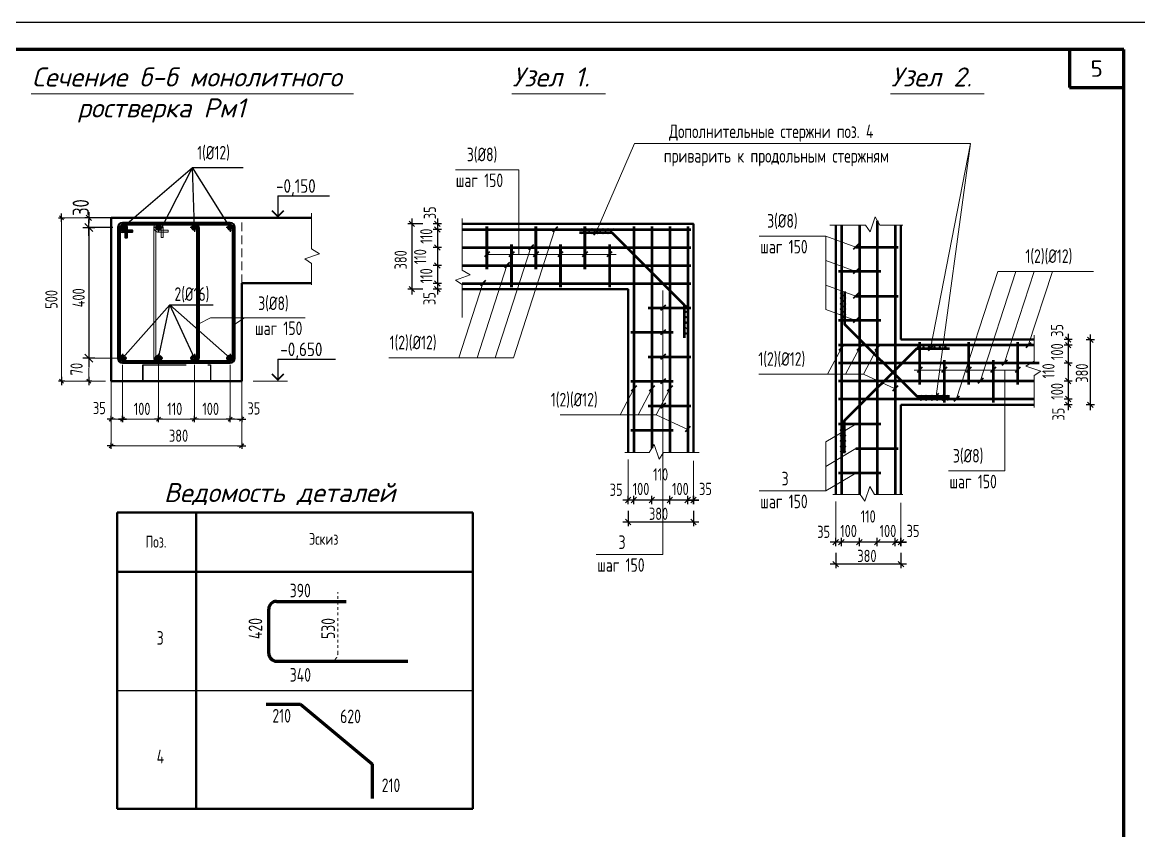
# Model space of a CAD drawing. Extents: x -12289450 to -10763036, y -7834513 to -6150123.
# Drawn here: x -11161788 to -11141270, y -7819659 to -7804813 of the extents above; entities that cross this region are included whole.
import ezdxf
from ezdxf.enums import TextEntityAlignment as Align

# ---------------------------------------------------------------- set-up
doc = ezdxf.new("R2010")
doc.units = 0
doc.header["$LTSCALE"] = 25
doc.header["$PDMODE"] = 35
for name, pattern in [('ACAD_ISO04W100', [30, 24, -3, 0, -3]), ('HIDDEN', [9.525, 6.35, -3.175]), ('HIDDEN2', [4.7625, 3.175, -1.5875]), ('KL', [4, 2, -2])]:
    doc.linetypes.add(name, pattern=pattern)
doc.layers.get('DefPoints').update_dxf_attribs({"color": 10, "lineweight": 30})
for name, color, linetype in [('004-ВСПЛИНИИ', 15, 'Continuous'), ('005-РАЗМЕРЫ', 252, 'Continuous'), ('Annotation - Text', 7, 'Continuous'), ('F-text', 7, 'Continuous'), ('osnovnie', 7, 'Continuous'), ('ОСЬ', 210, 'ACAD_ISO04W100'), ('Размер', 6, 'Continuous')]:
    doc.layers.add(name, color=color, linetype=linetype)
for name, color, linetype, lineweight in [('СТЕНЫ', 5, 'Continuous', 40), ('Текст AMS', 7, 'Continuous', 9), ('ФУНДАМЕНТ', 5, 'Continuous', 30)]:
    doc.layers.add(name, color=color, linetype=linetype, lineweight=lineweight)
doc.styles.add('gismo', font='isocpeui.ttf')
doc.styles.add('GOST 2.304', font='cs_gost2304.shx')
doc.styles.add('RUSS', font='russ', dxfattribs={"width": 0.8})
doc.styles.get("Standard").update_dxf_attribs({"font": 'arial.ttf'})
doc.styles.add('STYLE1', font='simplex.shx', dxfattribs={"width": 0.7, "height": 300})
doc.dimstyles.new('100', dxfattribs={"dimtxt": 250, "dimasz": 80, "dimexe": 0, "dimexo": 0, "dimgap": 30, "dimtad": 1, "dimdec": 0, "dimzin": 9, "dimtxsty": 'Standard', "dimblk": 'ARCHTICK', "dimcen": 80, "dimdle": 50, "dimadec": 0, "dimazin": 0, "dimtfac": 1, "dimtdec": 0, "dimtix": 1, "dimtmove": 0, "dimatfit": 1, "dimldrblk": 'DOTSMALL', "dimfxl": 0, "dimarcsym": 0})
doc.dimstyles.new('Cadet25_100', dxfattribs={"dimscale": 100, "dimtxt": 2.5, "dimasz": 0.05, "dimexe": 0, "dimexo": 0, "dimgap": 1, "dimtad": 1, "dimdec": 0, "dimdsep": 46, "dimtxsty": 'RUSS', "dimblk": 'A8MITTA', "dimcen": 3, "dimaunit": 1, "dimadec": 0, "dimazin": 0, "dimtfac": 1, "dimtdec": 0, "dimtofl": 0, "dimtmove": 2, "dimatfit": 3, "dimldrblk": 'OBLIQUE', "dimfxl": 0, "dimtolj": 1, "dimtzin": 0, "dimarcsym": 0})

# ---------------------------------------------------------------- blocks, each defined once
blk = doc.blocks.new('_ArchTick')
at = {"color": 0, "linetype": 'ByBlock', "const_width": 0.15}
blk.add_lwpolyline([(-0.5, -0.5), (0.5, 0.5)], dxfattribs=at)
blk = doc.blocks.new('_DotSmall')
at = {"color": 0, "linetype": 'ByBlock', "const_width": 0.5}
blk.add_lwpolyline([(-0.0625, 0, 1), (0.0625, 0, 1)], format="xyb", close=True, dxfattribs=at)
blk = doc.blocks.new('A8MITTA', base_point=(3180, 3140))
for p, q in [((3170, 3130), (3190, 3150)), ((3180, 3155), (3180, 3125)), ((3160, 3140), (3200, 3140))]:
    blk.add_line(p, q)
blk = doc.blocks.new('*D1284')
at = {"layer": 'DefPoints', "color": 0, "ltscale": 100, "transparency": 16777216}
for p in [(-11160566, -7808402), (-11160156, -7808402), (-11160126, -7808582)]:
    blk.add_point(p, dxfattribs=at)
at = {"layer": 'Размер', "color": 0, "lineweight": -2, "ltscale": 100, "transparency": 16777216}
for p, q in [((-11160566, -7808397), (-11160566, -7808392)), ((-11160156, -7808402), (-11160566, -7808402)), ((-11160126, -7808582), (-11160566, -7808582)), ((-11160566, -7808587), (-11160566, -7808592))]:
    blk.add_line(p, q, dxfattribs=at)
at = {"layer": 'Размер', "color": 0, "lineweight": -2, "ltscale": 100, "transparency": 16777216, "xscale": 5, "yscale": 5, "zscale": 5}
for p, rotation in [((-11160566, -7808402), 270), ((-11160566, -7808582), 90)]:
    blk.add_blockref('A8MITTA', p, dxfattribs=dict(at, rotation=rotation))
at = {"layer": 'Размер', "color": 0, "lineweight": 15, "ltscale": 100, "transparency": 16777216, "insert": (-11160714, -7808215), "char_height": 300, "attachment_point": 5, "rotation": 90, "style": 'STYLE1'}
blk.add_mtext('\\A1;30', dxfattribs=at)
blk = doc.blocks.new('_OBLIQUE')
at = {"color": 0, "linetype": 'ByBlock'}
blk.add_line((-0.5, -0.5), (0.5, 0.5), dxfattribs=at)

msp = doc.modelspace()

# ---------------------------------------------------------------- linework, layer by layer
at = {"color": 0, "lineweight": 15}
for p, q in [((-11151250.1, -7808679.8), (-11150533.9, -7807039.4)), ((-11150533.9, -7807039.4), (-11144360.6, -7807039.4)), ((-11144360.6, -7807039.4), (-11145094.3, -7810801.7)), ((-11144360.6, -7807039.4), (-11144994.3, -7811681.7)), ((-11152664.7, -7807521), (-11153824.8, -7807521)), ((-11147020.2, -7808739.7), (-11148244.7, -7808739.7)), ((-11147020.2, -7808739.7), (-11147020.2, -7810089.7)), ((-11147020.2, -7808739.7), (-11146469.3, -7808941.7)), ((-11153248.7, -7809078), (-11150875.2, -7809078)), ((-11147020.2, -7809189.7), (-11146469.3, -7809391.7)), ((-11142098.6, -7809387.3), (-11143860.5, -7809387.3)), ((-11150016.9, -7814586.3), (-11150016.9, -7809741.1)), ((-11147020.2, -7809639.7), (-11146469.3, -7809841.7)), ((-11147020.2, -7810089.7), (-11146469.3, -7810291.7)), ((-11158331.2, -7810243.5), (-11158542.3, -7810351.3)), ((-11158331.2, -7810243.5), (-11156591, -7810243.5)), ((-11157706.2, -7810243.5), (-11157882.3, -7810355.5)), ((-11155053.6, -7810973.2), (-11152760.2, -7810973.2)), ((-11145397.5, -7811199.8), (-11143494.3, -7811199.8)), ((-11148249.8, -7811275.9), (-11146326.8, -7811275.9)), ((-11151903, -7812022.5), (-11150141.1, -7812022.5)), ((-11147020.2, -7812519), (-11146469.3, -7812191.7)), ((-11147020.2, -7813419), (-11147020.2, -7812519)), ((-11147020.2, -7812969), (-11146469.3, -7812641.7)), ((-11143730.8, -7813053.7), (-11144767.1, -7813053.7)), ((-11147020.2, -7813419), (-11146469.3, -7813091.7)), ((-11147020.2, -7813419), (-11148244.7, -7813419)), ((-11150016.9, -7814586.3), (-11151241.4, -7814586.3))]:
    msp.add_line(p, q, dxfattribs=at)
at = {"linetype": 'Continuous', "lineweight": 25, "ltscale": 20}
for p, q in [((-11157092.9, -7807998.1), (-11156318.9, -7807998.1)), ((-11157092.9, -7807998.1), (-11156144.7, -7807998.1)), ((-11157092.9, -7807998.1), (-11157092.9, -7808402.1)), ((-11157092.9, -7808132.7), (-11157092.9, -7808402.1)), ((-11157092.9, -7810998.1), (-11156318.9, -7810998.1)), ((-11157092.9, -7810998.1), (-11157092.9, -7811402.1)), ((-11157092.9, -7810998.1), (-11156033.4, -7810998.1)), ((-11157092.9, -7810998.1), (-11157092.9, -7811402.1))]:
    msp.add_line(p, q, dxfattribs=at)
at = {"lineweight": 50, "ltscale": 100}
for p, q in [((-11146734.3, -7808536.7), (-11146734.3, -7813486.7)), ((-11146404.3, -7808536.7), (-11146404.3, -7813486.7)), ((-11146074.3, -7808457.1), (-11146074.3, -7813486.7)), ((-11145744.3, -7808536.7), (-11145744.3, -7813486.7)), ((-11153703.7, -7808619.8), (-11149503.7, -7808619.8)), ((-11150548.7, -7808564.8), (-11150548.7, -7812714.8)), ((-11150218.7, -7808564.8), (-11150218.7, -7812635.2)), ((-11149888.7, -7808564.8), (-11149888.7, -7812714.8)), ((-11149558.7, -7808564.8), (-11149558.7, -7812714.8)), ((-11153703.7, -7808949.8), (-11149503.7, -7808949.8)), ((-11153703.7, -7809279.8), (-11149503.7, -7809279.8)), ((-11153703.7, -7809609.8), (-11149503.7, -7809609.8)), ((-11143192.9, -7810741.7), (-11146789.3, -7810741.7)), ((-11143096.7, -7811071.7), (-11146789.3, -7811071.7)), ((-11143192.9, -7811401.7), (-11146789.3, -7811401.7)), ((-11143192.9, -7811731.7), (-11146789.3, -7811731.7))]:
    msp.add_line(p, q, dxfattribs=at)
at = {"color": 0, "lineweight": 40}
for p, q in [((-11160043.9, -7813816.7), (-11153509.9, -7813816.7)), ((-11160043.9, -7813816.7), (-11160043.9, -7819261.7)), ((-11158591.9, -7813816.7), (-11158591.9, -7819261.7)), ((-11153509.9, -7813816.7), (-11153509.9, -7819261.7)), ((-11160043.9, -7814905.7), (-11153509.9, -7814905.7)), ((-11160043.9, -7819261.7), (-11153509.9, -7819261.7))]:
    msp.add_line(p, q, dxfattribs=at)
at = {"linetype": 'KL', "lineweight": 15}
msp.add_line((-11155990.4, -7816404.1), (-11155990.4, -7815278.4), dxfattribs=at)
at = {"ltscale": 30}
msp.add_line((-11160043.9, -7817083.7), (-11153509.9, -7817083.7), dxfattribs=at)
at = {"linetype": 'Continuous', "lineweight": 25, "ltscale": 75, "extrusion": (0, 1, 0), "elevation": -7804813.4}
msp.add_lwpolyline([(11141034.7, 0), (11183034.5, 0)], dxfattribs=at)
at = {"linetype": 'Continuous', "lineweight": 60, "ltscale": 75, "extrusion": (0, 1, 0), "elevation": -7805313.3}
msp.add_lwpolyline([(11141543.9, 0), (11181032.9, 0)], dxfattribs=at)
at = {"linetype": 'Continuous', "lineweight": 60, "ltscale": 100, "extrusion": (1, 0, 0), "elevation": -11142543.6}
msp.add_lwpolyline([(-7805313.3, 0), (-7806013.1, 0)], dxfattribs=at)
at = {"linetype": 'Continuous', "lineweight": 60, "ltscale": 75, "extrusion": (1, 0, 0), "elevation": -11141543.9}
msp.add_lwpolyline([(-7834005.3, 0), (-7805313.3, 0)], dxfattribs=at)
at = {"linetype": 'Continuous', "lineweight": 60, "ltscale": 100, "extrusion": (0, 1, 0), "elevation": -7806013.1}
msp.add_lwpolyline([(11142543.6, 0), (11141543.9, 0)], dxfattribs=at)
at = {"color": 0, "lineweight": 15}
for points in [[(-11152664.7, -7809078), (-11152664.7, -7807521)], [(-11151998.2, -7808619.8), (-11152760.2, -7810973.2)], [(-11152439.5, -7808949.8), (-11153094.6, -7810973.2)], [(-11152880.8, -7809279.8), (-11153429.1, -7810973.2)], [(-11144622.5, -7811740.8), (-11143860.5, -7809387.3)], [(-11144181.2, -7811410.8), (-11143526, -7809387.3)], [(-11143739.9, -7811080.8), (-11143191.6, -7809387.3)], [(-11143298.6, -7810750.8), (-11142857.1, -7809387.3)], [(-11153322.1, -7809609.8), (-11153763.5, -7810973.2)], [(-11146734.3, -7810795.4), (-11146986.8, -7811275.9)], [(-11146404.3, -7810795.4), (-11146656.8, -7811275.9)], [(-11146074.3, -7810795.4), (-11146326.8, -7811275.9)], [(-11143730.8, -7811199.8), (-11143730.8, -7813053.7)], [(-11145744.3, -7811543.8), (-11146326.8, -7811275.9)], [(-11150548.7, -7811542.1), (-11150801.1, -7812022.5)], [(-11150218.7, -7811542.1), (-11150471.1, -7812022.5)], [(-11149888.7, -7811542.1), (-11150141.1, -7812022.5)], [(-11149558.7, -7812290.4), (-11150141.1, -7812022.5)]]:
    msp.add_lwpolyline(points, dxfattribs=at)
at = {"linetype": 'Continuous', "lineweight": 25, "ltscale": 20, "const_width": 30}
for points in [[(-11157202.3, -7808271.5), (-11157092.9, -7808380.8), (-11156983.5, -7808271.5)], [(-11157202.3, -7808271.5), (-11157092.9, -7808380.8), (-11156983.5, -7808271.5)], [(-11157202.3, -7811271.5), (-11157092.9, -7811380.8), (-11156983.5, -7811271.5)], [(-11157202.3, -7811271.5), (-11157092.9, -7811380.8), (-11156983.5, -7811271.5)]]:
    msp.add_lwpolyline(points, dxfattribs=at)
at = {"lineweight": 50, "ltscale": 100}
for points in [[(-11153248.7, -7808564.8), (-11153248.7, -7809344.8)], [(-11153248.7, -7809344.8), (-11153248.7, -7808564.8)], [(-11152348.7, -7808564.8), (-11152348.7, -7809344.8)], [(-11152348.7, -7809344.8), (-11152348.7, -7808564.8)], [(-11149618.7, -7810606.5), (-11149618.7, -7810006.5), (-11150945.3, -7808679.8), (-11151545.3, -7808679.8)], [(-11151448.7, -7808564.8), (-11151448.7, -7809344.8)], [(-11151448.7, -7809344.8), (-11151448.7, -7808564.8)], [(-11152798.7, -7809674.8), (-11152798.7, -7808894.8)], [(-11152798.7, -7808894.8), (-11152798.7, -7809674.8)], [(-11151898.7, -7809674.8), (-11151898.7, -7808894.8)], [(-11151898.7, -7808894.8), (-11151898.7, -7809674.8)], [(-11150998.7, -7808894.8), (-11150998.7, -7809674.8)], [(-11146469.3, -7808941.7), (-11145689.3, -7808941.7)], [(-11146009.3, -7809391.7), (-11146789.3, -7809391.7)], [(-11146674.3, -7809755), (-11146674.3, -7810355), (-11145347.6, -7811681.7), (-11144747.6, -7811681.7)], [(-11146469.3, -7809841.7), (-11145689.3, -7809841.7)], [(-11150283.7, -7810059.8), (-11149503.7, -7810059.8)], [(-11146009.3, -7810291.7), (-11146789.3, -7810291.7)], [(-11149823.7, -7810509.8), (-11150603.7, -7810509.8)], [(-11146674.3, -7812728.3), (-11146674.3, -7812128.3), (-11145347.6, -7810801.7), (-11144747.6, -7810801.7)], [(-11145294.3, -7811466.7), (-11145294.3, -7810686.7)], [(-11144394.3, -7811466.7), (-11144394.3, -7810686.7)], [(-11143494.3, -7811466.7), (-11143494.3, -7810686.7)], [(-11150283.7, -7810959.8), (-11149503.7, -7810959.8)], [(-11144844.3, -7811016.7), (-11144844.3, -7811796.7)], [(-11143944.3, -7811016.7), (-11143944.3, -7811796.7)], [(-11149823.7, -7811409.8), (-11150603.7, -7811409.8)], [(-11150283.7, -7811859.8), (-11149503.7, -7811859.8)], [(-11146009.3, -7812191.7), (-11146789.3, -7812191.7)], [(-11149823.7, -7812309.8), (-11150603.7, -7812309.8)], [(-11146469.3, -7812641.7), (-11145689.3, -7812641.7)], [(-11146009.3, -7813091.7), (-11146789.3, -7813091.7)]]:
    msp.add_lwpolyline(points, dxfattribs=at)
at = {"lineweight": 35, "ltscale": 10}
for points in [[(-11151950.5, -7808567.3), (-11152045.9, -7808662.7)], [(-11151197.6, -7808627.3), (-11151293, -7808722.7)], [(-11152391.8, -7808897.3), (-11152487.2, -7808992.7)], [(-11146421.6, -7808889.2), (-11146517, -7808984.6)], [(-11153201, -7809025.6), (-11153296.4, -7809121)], [(-11152751, -7809025.6), (-11152846.4, -7809121)], [(-11152301, -7809025.6), (-11152396.4, -7809121)], [(-11151851, -7809025.6), (-11151946.4, -7809121)], [(-11151401, -7809025.6), (-11151496.4, -7809121)], [(-11150951, -7809025.6), (-11151046.4, -7809121)], [(-11152833.1, -7809227.3), (-11152928.5, -7809322.7)], [(-11146421.6, -7809339.2), (-11146517, -7809434.6)], [(-11153274.4, -7809557.3), (-11153369.8, -7809652.7)], [(-11146421.6, -7809789.2), (-11146517, -7809884.6)], [(-11149964.4, -7810009.4), (-11150059.8, -7810104.8)], [(-11146421.6, -7810239.2), (-11146517, -7810334.6)], [(-11149964.4, -7810459.4), (-11150059.8, -7810554.8)], [(-11146686.6, -7810743), (-11146782, -7810838.4)], [(-11146356.6, -7810743), (-11146452, -7810838.4)], [(-11146026.6, -7810743), (-11146122, -7810838.4)], [(-11145046.6, -7810749.2), (-11145142, -7810844.6)], [(-11143250.9, -7810698.3), (-11143346.3, -7810793.7)], [(-11149964.4, -7810909.4), (-11150059.8, -7811004.8)], [(-11143689.2, -7811019.2), (-11143784.6, -7811114.6)], [(-11145246.6, -7811147.3), (-11145342, -7811242.7)], [(-11144796.6, -7811147.3), (-11144892, -7811242.7)], [(-11144346.6, -7811147.3), (-11144442, -7811242.7)], [(-11143896.6, -7811147.3), (-11143992, -7811242.7)], [(-11143446.6, -7811147.3), (-11143542, -7811242.7)], [(-11149964.4, -7811359.4), (-11150059.8, -7811454.8)], [(-11144130.5, -7811349.2), (-11144225.9, -7811444.6)], [(-11150501, -7811489.6), (-11150596.4, -7811585)], [(-11150171, -7811489.6), (-11150266.4, -7811585)], [(-11149841, -7811489.6), (-11149936.4, -7811585)], [(-11145696.6, -7811491.3), (-11145792, -7811586.7)], [(-11144946.6, -7811629.2), (-11145042, -7811724.6)], [(-11149964.4, -7811809.4), (-11150059.8, -7811904.8)], [(-11144571.8, -7811679.2), (-11144667.2, -7811774.6)], [(-11149511, -7812238), (-11149606.4, -7812333.3)]]:
    msp.add_lwpolyline(points, dxfattribs=at)
at = {"linetype": 'KL', "lineweight": 15}
msp.add_arc((-11156133.5, -7816404.1), 143.1, 270, 0, dxfattribs=at)
at = {"layer": '004-ВСПЛИНИИ', "color": 0, "lineweight": 0}
for points in [[(-11156471.7, -7809634.9), (-11156471.7, -7809240.7), (-11156593.8, -7809156.4), (-11156323.3, -7809064.1), (-11156471.7, -7808976.1), (-11156471.7, -7808319.2)], [(-11153703.7, -7810235.7), (-11153703.7, -7809630.3), (-11153825.8, -7809546), (-11153555.2, -7809453.7), (-11153703.7, -7809365.7), (-11153703.7, -7808413.3)], [(-11146944, -7808536.7), (-11146291.7, -7808536.7), (-11146207.4, -7808658.8), (-11146115.1, -7808388.2), (-11146027.1, -7808536.7), (-11145605.2, -7808536.7)], [(-11143192.9, -7811888.3), (-11143192.9, -7811302.2), (-11143070.7, -7811217.9), (-11143341.3, -7811125.6), (-11143192.9, -7811037.6), (-11143192.9, -7810561.4)], [(-11149348.9, -7812714.8), (-11150001.3, -7812714.8), (-11150085.5, -7812836.9), (-11150177.8, -7812566.3), (-11150265.8, -7812714.8), (-11150715.5, -7812714.8)], [(-11146889.9, -7813486.7), (-11146389.3, -7813486.7), (-11146305, -7813608.8), (-11146212.7, -7813338.2), (-11146124.7, -7813486.7), (-11145602.8, -7813486.7)]]:
    msp.add_lwpolyline(points, dxfattribs=at)
at = {"layer": '005-РАЗМЕРЫ', "color": 4, "ltscale": 5}
for points in [[(-11151418.7, -7808599.8), (-11151518.7, -7808699.8)], [(-11151418.7, -7808699.8), (-11151518.7, -7808599.8)], [(-11151318.7, -7808599.8), (-11151418.7, -7808699.8)], [(-11151318.7, -7808699.8), (-11151418.7, -7808599.8)], [(-11151218.7, -7808599.8), (-11151318.7, -7808699.8)], [(-11151218.7, -7808699.8), (-11151318.7, -7808599.8)], [(-11151118.7, -7808599.8), (-11151218.7, -7808699.8)], [(-11151118.7, -7808699.8), (-11151218.7, -7808599.8)], [(-11151018.7, -7808599.8), (-11151118.7, -7808699.8)], [(-11151018.7, -7808699.8), (-11151118.7, -7808599.8)], [(-11150918.7, -7808599.8), (-11151018.7, -7808699.8)], [(-11150918.7, -7808699.8), (-11151018.7, -7808599.8)], [(-11146754.3, -7809881.7), (-11146654.3, -7809781.7)], [(-11146654.3, -7809881.7), (-11146754.3, -7809781.7)], [(-11149538.7, -7809979.8), (-11149638.7, -7810079.8)], [(-11149638.7, -7809979.8), (-11149538.7, -7810079.8)], [(-11146654.3, -7809981.7), (-11146754.3, -7809881.7)], [(-11146754.3, -7809981.7), (-11146654.3, -7809881.7)], [(-11146754.3, -7810081.7), (-11146654.3, -7809981.7)], [(-11146654.3, -7810081.7), (-11146754.3, -7809981.7)], [(-11149538.7, -7810079.8), (-11149638.7, -7810179.8)], [(-11149638.7, -7810079.8), (-11149538.7, -7810179.8)], [(-11149538.7, -7810179.8), (-11149638.7, -7810279.8)], [(-11149638.7, -7810179.8), (-11149538.7, -7810279.8)], [(-11146754.3, -7810181.7), (-11146654.3, -7810081.7)], [(-11146654.3, -7810181.7), (-11146754.3, -7810081.7)], [(-11146754.3, -7810281.7), (-11146654.3, -7810181.7)], [(-11146654.3, -7810281.7), (-11146754.3, -7810181.7)], [(-11149538.7, -7810279.8), (-11149638.7, -7810379.8)], [(-11149638.7, -7810279.8), (-11149538.7, -7810379.8)], [(-11149638.7, -7810379.8), (-11149538.7, -7810479.8)], [(-11149538.7, -7810479.8), (-11149638.7, -7810579.8)], [(-11149638.7, -7810479.8), (-11149538.7, -7810579.8)], [(-11145374.3, -7810721.7), (-11145274.3, -7810821.7)], [(-11145374.3, -7810821.7), (-11145274.3, -7810721.7)], [(-11145274.3, -7810721.7), (-11145174.3, -7810821.7)], [(-11145274.3, -7810821.7), (-11145174.3, -7810721.7)], [(-11145174.3, -7810721.7), (-11145074.3, -7810821.7)], [(-11145174.3, -7810821.7), (-11145074.3, -7810721.7)], [(-11145074.3, -7810721.7), (-11144974.3, -7810821.7)], [(-11145074.3, -7810821.7), (-11144974.3, -7810721.7)], [(-11144974.3, -7810721.7), (-11144874.3, -7810821.7)], [(-11144974.3, -7810821.7), (-11144874.3, -7810721.7)], [(-11144874.3, -7810721.7), (-11144774.3, -7810821.7)], [(-11144874.3, -7810821.7), (-11144774.3, -7810721.7)], [(-11145374.3, -7811661.7), (-11145274.3, -7811761.7)], [(-11145274.3, -7811761.7), (-11145174.3, -7811661.7)], [(-11145274.3, -7811661.7), (-11145174.3, -7811761.7)], [(-11145174.3, -7811761.7), (-11145074.3, -7811661.7)], [(-11145174.3, -7811661.7), (-11145074.3, -7811761.7)], [(-11145074.3, -7811761.7), (-11144974.3, -7811661.7)], [(-11145074.3, -7811661.7), (-11144974.3, -7811761.7)], [(-11144974.3, -7811761.7), (-11144874.3, -7811661.7)], [(-11144974.3, -7811661.7), (-11144874.3, -7811761.7)], [(-11144874.3, -7811761.7), (-11144774.3, -7811661.7)], [(-11144874.3, -7811661.7), (-11144774.3, -7811761.7)], [(-11146754.3, -7812201.7), (-11146654.3, -7812301.7)], [(-11146654.3, -7812201.7), (-11146754.3, -7812301.7)], [(-11146754.3, -7812301.7), (-11146654.3, -7812401.7)], [(-11146654.3, -7812301.7), (-11146754.3, -7812401.7)], [(-11146754.3, -7812401.7), (-11146654.3, -7812501.7)], [(-11146654.3, -7812401.7), (-11146754.3, -7812501.7)], [(-11146654.3, -7812501.7), (-11146754.3, -7812601.7)], [(-11146754.3, -7812501.7), (-11146654.3, -7812601.7)], [(-11146754.3, -7812601.7), (-11146654.3, -7812701.7)], [(-11146654.3, -7812601.7), (-11146754.3, -7812701.7)]]:
    msp.add_lwpolyline(points, dxfattribs=at)
at = {"layer": '005-РАЗМЕРЫ', "color": 251, "ltscale": 10}
for points in [[(-11146674.3, -7810355), (-11146674.3, -7809755)], [(-11149618.7, -7810006.5), (-11149618.7, -7810606.5)], [(-11146674.3, -7812128.3), (-11146674.3, -7812728.3)]]:
    msp.add_lwpolyline(points, dxfattribs=at)
at = {"layer": '005-РАЗМЕРЫ', "color": 2, "linetype": 'HIDDEN', "ltscale": 5}
msp.add_lwpolyline([(-11159571.7, -7811402.1), (-11159571.7, -7811402.1), (-11159571.7, -7811102.1), (-11159571.7, -7811102.1)], close=True, dxfattribs=at)
msp.add_lwpolyline([(-11159571.7, -7811102.1), (-11158329.3, -7811102.1), (-11158329.3, -7811402.1)], dxfattribs=at)
at = {"layer": 'osnovnie', "color": 0, "lineweight": 35, "ltscale": 100}
for p, q in [((-11157966.3, -7808498.1), (-11159946.3, -7808498.1)), ((-11157966.3, -7808534.1), (-11159946.3, -7808534.1)), ((-11160030.3, -7808582.1), (-11160030.3, -7810982.1)), ((-11159994.3, -7808582.1), (-11159994.3, -7810982.1)), ((-11158578.3, -7808582.1), (-11158578.3, -7810982.1)), ((-11158542.3, -7808582.1), (-11158542.3, -7810982.1)), ((-11157918.3, -7810982.1), (-11157918.3, -7808582.1)), ((-11157882.3, -7810982.1), (-11157882.3, -7808582.1)), ((-11159946.3, -7811030.1), (-11157966.3, -7811030.1)), ((-11159946.3, -7811066.1), (-11157966.3, -7811066.1))]:
    msp.add_line(p, q, dxfattribs=at)
at = {"layer": 'osnovnie', "color": 0, "linetype": 'HIDDEN2', "lineweight": 20, "ltscale": 100}
for p, q in [((-11159370.3, -7808582.1), (-11159370.3, -7810982.1)), ((-11159334.3, -7808582.1), (-11159334.3, -7810982.1))]:
    msp.add_line(p, q, dxfattribs=at)
at = {"layer": 'osnovnie', "lineweight": 60, "ltscale": 30}
for p, q in [((-11157115.3, -7815448.2), (-11155835.1, -7815448.2)), ((-11157258.4, -7816404.1), (-11157258.4, -7815591.4)), ((-11157115.3, -7816547.3), (-11154702.3, -7816547.3)), ((-11157308.7, -7817336.6), (-11156672.8, -7817336.6)), ((-11156672.8, -7817336.6), (-11155349.4, -7818435.6)), ((-11155349.4, -7819071.5), (-11155349.4, -7818435.6))]:
    msp.add_line(p, q, dxfattribs=at)
at = {"layer": 'osnovnie', "color": 0, "lineweight": 35, "ltscale": 100}
for points in [[(-11159946.3, -7808630.1), (-11159766.3, -7808630.1), (-11159766.3, -7808666.1), (-11159946.3, -7808666.1)], [(-11159898.3, -7808582.1), (-11159898.3, -7808762.1), (-11159862.3, -7808762.1), (-11159862.3, -7808582.1)]]:
    msp.add_lwpolyline(points, dxfattribs=at)
at = {"layer": 'osnovnie', "color": 0, "linetype": 'HIDDEN2', "lineweight": 20, "ltscale": 100}
for points in [[(-11159286.3, -7808630.1), (-11159106.3, -7808630.1), (-11159106.3, -7808666.1), (-11159286.3, -7808666.1)], [(-11159238.3, -7808582.1), (-11159238.3, -7808762.1), (-11159202.3, -7808762.1), (-11159202.3, -7808582.1)]]:
    msp.add_lwpolyline(points, dxfattribs=at)
at = {"layer": 'osnovnie', "color": 0, "lineweight": 50, "ltscale": 100}
for centre, radius in [((-11159946.3, -7808582.1), 36), ((-11159946.3, -7808582.1), 36), ((-11159286.3, -7808582.1), 36), ((-11158626.3, -7808582.1), 36), ((-11157966.3, -7808582.1), 36), ((-11159946.3, -7810982.1), 48), ((-11159286.3, -7810982.1), 48), ((-11158626.3, -7810982.1), 48), ((-11157966.3, -7810982.1), 48)]:
    msp.add_circle(centre, radius, dxfattribs=at)
at = {"layer": 'osnovnie', "color": 0, "lineweight": 35, "ltscale": 100}
for centre, radius, start, end in [((-11159946.3, -7808582.1), 84, 90, 180), ((-11159946.3, -7808582.1), 48, 90, 180), ((-11159946.3, -7808582.1), 84, 0, 90), ((-11159946.3, -7808582.1), 48, 0, 90), ((-11158626.3, -7808582.1), 84, 0, 90), ((-11158626.3, -7808582.1), 84, 0, 90), ((-11158626.3, -7808582.1), 48, 0, 90), ((-11157966.3, -7808582.1), 84, 0, 90), ((-11157966.3, -7808582.1), 48, 0, 90), ((-11159946.3, -7808582.1), 84, 180, 270), ((-11159946.3, -7808582.1), 48, 180, 270), ((-11159946.3, -7810982.1), 84, 180, 270), ((-11159946.3, -7810982.1), 48, 180, 270), ((-11158626.3, -7810982.1), 48, 270, 0), ((-11158626.3, -7810982.1), 84, 270, 0), ((-11157966.3, -7810982.1), 48, 270, 0), ((-11157966.3, -7810982.1), 84, 270, 0)]:
    msp.add_arc(centre, radius, start, end, dxfattribs=at)
at = {"layer": 'osnovnie', "color": 0, "linetype": 'HIDDEN2', "lineweight": 20, "ltscale": 100}
for centre, radius, start, end in [((-11159286.3, -7808582.1), 84, 90, 180), ((-11159286.3, -7808582.1), 84, 90, 180), ((-11159286.3, -7808582.1), 48, 90, 180), ((-11159286.3, -7808582.1), 48, 90, 180), ((-11159286.3, -7808582.1), 84, 0, 90), ((-11159286.3, -7808582.1), 48, 0, 90), ((-11159286.3, -7808582.1), 84, 180, 270), ((-11159286.3, -7808582.1), 48, 180, 270), ((-11159286.3, -7810982.1), 84, 180, 270), ((-11159286.3, -7810982.1), 48, 180, 270)]:
    msp.add_arc(centre, radius, start, end, dxfattribs=at)
at = {"layer": 'osnovnie', "lineweight": 60, "ltscale": 30}
for centre, start, end in [((-11157115.3, -7815591.4), 90, 180), ((-11157115.3, -7816404.1), 180, 270)]:
    msp.add_arc(centre, 143.1, start, end, dxfattribs=at)
at = {"layer": 'ОСЬ', "ltscale": 100}
for p, q in [((-11159946.3, -7808504.1), (-11159946.3, -7808660.1)), ((-11159286.3, -7808504.1), (-11159286.3, -7808660.1)), ((-11158626.3, -7808504.1), (-11158626.3, -7808660.1)), ((-11157966.3, -7808504.1), (-11157966.3, -7808660.1)), ((-11159868.3, -7808582.1), (-11160024.3, -7808582.1)), ((-11159208.3, -7808582.1), (-11159364.3, -7808582.1)), ((-11158548.3, -7808582.1), (-11158704.3, -7808582.1)), ((-11157888.3, -7808582.1), (-11158044.3, -7808582.1)), ((-11159868.3, -7810982.1), (-11160024.3, -7810982.1)), ((-11159946.3, -7810904.1), (-11159946.3, -7811060.1)), ((-11159208.3, -7810982.1), (-11159364.3, -7810982.1)), ((-11159286.3, -7810904.1), (-11159286.3, -7811060.1)), ((-11158548.3, -7810982.1), (-11158704.3, -7810982.1)), ((-11158626.3, -7810904.1), (-11158626.3, -7811060.1)), ((-11157888.3, -7810982.1), (-11158044.3, -7810982.1)), ((-11157966.3, -7810904.1), (-11157966.3, -7811060.1))]:
    msp.add_line(p, q, dxfattribs=at)
at = {"layer": 'Размер', "lineweight": 15, "ltscale": 100}
for p, q in [((-11160244.6, -7808402.1), (-11161066, -7808402.1)), ((-11161066, -7811398.3), (-11161066, -7808405.8)), ((-11159976.3, -7810982.1), (-11160565.9, -7810982.1)), ((-11159286.3, -7810982.1), (-11159286.3, -7811979.8)), ((-11160565.9, -7811398.3), (-11160565.9, -7811165.8)), ((-11159946.3, -7811102.1), (-11159946.3, -7812099.8)), ((-11159946.3, -7811180.1), (-11159946.3, -7812099.8)), ((-11159286.3, -7811102.1), (-11159286.3, -7812099.8)), ((-11159286.3, -7811102.1), (-11159286.3, -7812099.8)), ((-11158626.3, -7811102.1), (-11158626.3, -7812099.8)), ((-11158626.3, -7811102.1), (-11158626.3, -7812099.8)), ((-11158626.3, -7811102.1), (-11158626.3, -7812099.8)), ((-11157966.3, -7811102.1), (-11157966.3, -7812099.8)), ((-11157966.3, -7811102.1), (-11157966.3, -7812099.8)), ((-11157966.3, -7811102.1), (-11157966.3, -7812099.8)), ((-11157966.3, -7811102.1), (-11157966.3, -7812099.8)), ((-11157966.3, -7811102.1), (-11157966.3, -7812099.8)), ((-11160260.2, -7811402.1), (-11161066, -7811402.1)), ((-11160260.2, -7811402.1), (-11160565.9, -7811402.1)), ((-11160156.3, -7811402.1), (-11160156.3, -7812099.8)), ((-11160156.3, -7811402.1), (-11160156.3, -7812593.2)), ((-11157756.3, -7811402.1), (-11157756.3, -7812593.2)), ((-11160152.5, -7812099.8), (-11159950, -7812099.8)), ((-11160021.3, -7812099.8), (-11157718.6, -7812099.8)), ((-11160152.5, -7812593.2), (-11157724.7, -7812593.2)), ((-11150653.7, -7812841.8), (-11150653.7, -7813587.4)), ((-11149453.7, -7812864.8), (-11149453.7, -7813587.4)), ((-11150653.7, -7813587.4), (-11149453.7, -7813587.4)), ((-11146839.3, -7813613.7), (-11146839.3, -7814359.3)), ((-11145639.3, -7813636.7), (-11145639.3, -7814359.3)), ((-11146839.3, -7814359.3), (-11145639.3, -7814359.3))]:
    msp.add_line(p, q, dxfattribs=at)
at = {"layer": 'Размер'}
for p, q in [((-11154424.7, -7808514.8), (-11154630.7, -7808514.8)), ((-11154630.7, -7808524.8), (-11154630.7, -7809714.8)), ((-11154159.8, -7808524.8), (-11154159.8, -7809714.8)), ((-11160126.3, -7808582.1), (-11160565.9, -7808582.1)), ((-11160565.9, -7808589.6), (-11160565.9, -7811154.6)), ((-11154424.7, -7809714.8), (-11154630.7, -7809714.8)), ((-11142565.7, -7810646.7), (-11142565.7, -7811836.7)), ((-11142159.5, -7810646.7), (-11142159.5, -7811836.7)), ((-11149463.7, -7813587.4), (-11150653.7, -7813587.4)), ((-11150653.7, -7813785.3), (-11150653.7, -7813991.3)), ((-11149453.7, -7813785.3), (-11149453.7, -7813991.3)), ((-11149463.7, -7813991.3), (-11150653.7, -7813991.3)), ((-11145649.3, -7814359.3), (-11146839.3, -7814359.3)), ((-11146839.3, -7814557.2), (-11146839.3, -7814763.2)), ((-11145639.3, -7814557.2), (-11145639.3, -7814763.2)), ((-11145649.3, -7814763.2), (-11146839.3, -7814763.2))]:
    msp.add_line(p, q, dxfattribs=at)
at = {"layer": 'СТЕНЫ', "ltscale": 10}
for p, q in [((-11160156.3, -7808402.1), (-11156471.7, -7808402.1)), ((-11160156.3, -7811402.1), (-11160156.3, -7808402.1)), ((-11146839.3, -7808536.7), (-11146839.3, -7813486.7)), ((-11145639.3, -7808536.7), (-11145639.3, -7810636.7)), ((-11157756.3, -7809602.1), (-11157756.3, -7811402.1)), ((-11157756.3, -7809602.1), (-11156471.7, -7809602.1)), ((-11143192.9, -7810636.7), (-11145639.3, -7810636.7)), ((-11157756.3, -7811402.1), (-11160156.3, -7811402.1)), ((-11145639.3, -7811836.7), (-11145639.3, -7813486.7)), ((-11143192.9, -7811836.7), (-11145639.3, -7811836.7))]:
    msp.add_line(p, q, dxfattribs=at)
at = {"layer": 'СТЕНЫ', "color": 0, "lineweight": 5, "ltscale": 4}
for p, q in [((-11156911.7, -7808402.1), (-11157547.2, -7808402.1)), ((-11156911.7, -7811402.1), (-11157547.2, -7811402.1))]:
    msp.add_line(p, q, dxfattribs=at)
at = {"layer": 'СТЕНЫ', "ltscale": 10}
for points in [[(-11153703.7, -7808514.8), (-11149453.7, -7808514.8), (-11149453.7, -7812714.8)], [(-11153703.7, -7809714.8), (-11150653.7, -7809714.8), (-11150653.7, -7812714.8)]]:
    msp.add_lwpolyline(points, dxfattribs=at)
at = {"layer": 'Текст AMS', "linetype": 'Continuous', "lineweight": 5, "ltscale": 75}
for points in [[(-11161624.5, -7806125.2), (-11155702.9, -7806125.2)], [(-11152793.4, -7806125.2), (-11151072.4, -7806125.2)], [(-11145833, -7806125.2), (-11144112, -7806125.2)]]:
    msp.add_lwpolyline(points, dxfattribs=at)
at = {"layer": 'ФУНДАМЕНТ', "linetype": 'HIDDEN', "lineweight": 0}
msp.add_lwpolyline([(-11157756.3, -7809602.1), (-11157756.3, -7808402.1)], dxfattribs=at)

# ---------------------------------------------------------------- block references
at = {"layer": 'Размер', "lineweight": 15, "ltscale": 100}
for p, xscale, yscale, zscale, rotation in [((-11161066, -7808402.1), 3.75, 3.75, 3.75, 90), ((-11154630.7, -7808514.8), 5, 5, 5, 270), ((-11154159.8, -7808514.8), 5, 5, 5, 270), ((-11154159.8, -7808619.8), 5, 5, 5, 270), ((-11154159.8, -7808949.8), 5, 5, 5, 270), ((-11154159.8, -7809279.8), 5, 5, 5, 270), ((-11154159.8, -7809609.8), 5, 5, 5, 270), ((-11154630.7, -7809714.8), 5, 5, 5, 270), ((-11154159.8, -7809714.8), 5, 5, 5, 270), ((-11142565.7, -7810636.7), 5, 5, 5, 270), ((-11142159.5, -7810646.7), 5, 5, 5, 270), ((-11142565.7, -7810741.7), 5, 5, 5, 270), ((-11142565.7, -7811071.7), 5, 5, 5, 270), ((-11161066, -7811402.1), 3.75, 3.75, 3.75, 270), ((-11160565.9, -7811402.1), 3.75, 3.75, 3.75, 270), ((-11142565.7, -7811401.7), 5, 5, 5, 270), ((-11142565.7, -7811731.7), 5, 5, 5, 270), ((-11142565.7, -7811836.7), 5, 5, 5, 270), ((-11142159.5, -7811836.7), 5, 5, 5, 270), ((-11160156.3, -7812099.8), 3.75, 3.75, 3.75, 180), ((-11159946.3, -7812099.8), 3.75, 3.75, 3.75, 180), ((-11159286.3, -7812099.8), 3.75, 3.75, 3.75, 180), ((-11158626.3, -7812099.8), 3.75, 3.75, 3.75, 180), ((-11157966.3, -7812099.8), 3.75, 3.75, 3.75, 180), ((-11157966.3, -7812099.8), 3.75, 3.75, 3.75, 180), ((-11160156.3, -7812593.2), 3.75, 3.75, 3.75, 180), ((-11150653.7, -7813587.4), 5, 5, 5, 180), ((-11150653.7, -7813587.4), 5, 5, 5, 180), ((-11150548.7, -7813587.4), 5, 5, 5, 180), ((-11150218.7, -7813587.4), 5, 5, 5, 180), ((-11149888.7, -7813587.4), 5, 5, 5, 180), ((-11149558.7, -7813587.4), 5, 5, 5, 180), ((-11149453.7, -7813587.4), 5, 5, 5, 180), ((-11146839.3, -7814359.3), 5, 5, 5, 180), ((-11146839.3, -7814359.3), 5, 5, 5, 180), ((-11146734.3, -7814359.3), 5, 5, 5, 180), ((-11146404.3, -7814359.3), 5, 5, 5, 180), ((-11146074.3, -7814359.3), 5, 5, 5, 180), ((-11145744.3, -7814359.3), 5, 5, 5, 180), ((-11145639.3, -7814359.3), 5, 5, 5, 180)]:
    msp.add_blockref('A8MITTA', p, dxfattribs=dict(at, xscale=xscale, yscale=yscale, zscale=zscale, rotation=rotation))
at = {"layer": 'Размер', "xscale": 7.5, "yscale": 7.5, "zscale": 7.5}
for p, rotation in [((-11160565.9, -7808582.1), 90), ((-11160565.9, -7810982.1), 270)]:
    msp.add_blockref('A8MITTA', p, dxfattribs=dict(at, rotation=rotation))
at = {"layer": 'Размер', "lineweight": 15, "ltscale": 100}
for p, xscale, yscale, zscale in [((-11159946.3, -7812099.8), 3.75, 3.75, 3.75), ((-11157756.3, -7812099.8), 3.75, 3.75, 3.75), ((-11157756.3, -7812593.2), 3.75, 3.75, 3.75), ((-11149453.7, -7813587.4), 5, 5, 5), ((-11150653.7, -7813991.3), -5, 5, 5), ((-11149453.7, -7813991.3), -5, 5, 5), ((-11145639.3, -7814359.3), 5, 5, 5), ((-11146839.3, -7814763.2), -5, 5, 5), ((-11145639.3, -7814763.2), -5, 5, 5)]:
    msp.add_blockref('A8MITTA', p, dxfattribs=dict(at, xscale=xscale, yscale=yscale, zscale=zscale))

# ---------------------------------------------------------------- texts
at = {"color": 0, "lineweight": 15, "style": 'STYLE1', "width": 0.7}
for s, p in [('Дополнительные стержни поз. 4', (-11148022.7, -7806814.4)), ('приварить к продольным стержням', (-11147929.6, -7807264.4))]:
    msp.add_text(s, height=250, dxfattribs=at).set_placement(p, align=Align.MIDDLE_CENTER)
at = {"linetype": 'Continuous', "lineweight": 25, "ltscale": 20, "style": 'GOST 2.304'}
for s, p in [('-0,150', (-11157125.2, -7807944.1)), ('-0,650', (-11157046.5, -7810944.1))]:
    msp.add_text(s, height=250, dxfattribs=at).set_placement(p)
at = {"insert": (-11142156.2, -7805513.2), "char_height": 299.917, "width": 571.27, "attachment_point": 1}
msp.add_mtext('{\\Fsimplex|c0;5}', dxfattribs=at)
at = {"color": 0, "lineweight": 15, "char_height": 250, "attachment_point": 1, "style": 'STYLE1'}
for s, insert in [('1(%%C12)', (-11158574, -7807082)), ('3(%%C8)', (-11153618.7, -7807115.8)), ('шаг 150', (-11153821, -7807590.2)), ('3(%%C8)', (-11148098.8, -7808334.5)), ('шаг 150', (-11148225.2, -7808808.8)), ('1(2)(%%C12)', (-11143351.8, -7808983.1)), ('2(%%C16)', (-11158991.6, -7809679.9)), ('3(%%C8)', (-11157453, -7809848.2)), ('шаг 150', (-11157511.9, -7810307.6)), ('1(2)(%%C12)', (-11155037.5, -7810569)), ('1(2)(%%C12)', (-11148260.8, -7810871.6)), ('1(2)(%%C12)', (-11152075.1, -7811618.2)), ('3(%%C8)', (-11144684.8, -7812648.5)), ('3', (-11147832.7, -7813069.6)), ('шаг 150', (-11144747.6, -7813122.8)), ('шаг 150', (-11148225.2, -7813488.1)), ('3', (-11150829.4, -7814236.9)), ('шаг 150', (-11151221.9, -7814655.5)), ('390', (-11156872.7, -7815124.1)), ('3', (-11159317.9, -7815994.7)), ('340', (-11156872.7, -7816673)), ('210', (-11157191.2, -7817424.6)), ('620', (-11155946.2, -7817435.5)), ('4', (-11159317.9, -7818172.7)), ('210', (-11155182.5, -7818701.4))]:
    msp.add_mtext(s, dxfattribs=dict(at, insert=insert))
at = {"color": 0, "char_height": 250, "width": 8283.856, "attachment_point": 1, "rotation": 90, "style": 'STYLE1'}
for s, insert in [('420', (-11157629.2, -7816140.4)), ('530', (-11156292.1, -7816140.4))]:
    msp.add_mtext(s, dxfattribs=dict(at, insert=insert))
at = {"layer": 'Annotation - Text', "color": 0, "lineweight": 25, "style": 'gismo'}
for s, p in [('Сечение б-б монолитного', (-11161610.4, -7805992)), ('Узел 1.', (-11152779.3, -7805992)), ('Узел 2.', (-11145818.9, -7805992)), (' ростверка Рм1', (-11160998.4, -7806560.3)), ('Ведомость деталей ', (-11159185.4, -7813624.4))]:
    msp.add_text(s, height=350, dxfattribs=at).set_placement(p)
at = {"layer": 'F-text', "lineweight": 15, "char_height": 217.8, "attachment_point": 5, "style": 'STYLE1'}
for s, insert in [('Поз.', (-11159331.3, -7814352.8)), ('Эскиз', (-11156249, -7814300.7))]:
    msp.add_mtext(s, dxfattribs=dict(at, insert=insert))
at = {"layer": 'Размер', "char_height": 225, "attachment_point": 5, "rotation": 90, "style": 'STYLE1'}
for s, insert in [('\\A1;35', (-11154297.9, -7808311.9)), ('\\A1;110', (-11154363.9, -7808740.4)), ('\\A1;380', (-11154834.8, -7809175.3)), ('\\A1;110', (-11154476.2, -7809117)), ('\\A1;110', (-11154363.9, -7809469)), ('\\A1;400', (-11160753.4, -7809872.1)), ('\\A1;35', (-11154305.8, -7809886.8)), ('\\A1;35', (-11142769.8, -7810472.6)), ('\\A1;100', (-11142769.8, -7810862.3)), ('\\A1;110', (-11142928.1, -7811216.4)), ('\\A1;380', (-11142313.9, -7811256.2)), ('\\A1;100', (-11142769.8, -7811590.9)), ('\\A1;35', (-11142745.6, -7812010.5))]:
    msp.add_mtext(s, dxfattribs=dict(at, insert=insert))
at = {"layer": 'Размер', "lineweight": 15, "ltscale": 100, "char_height": 225, "attachment_point": 5, "rotation": 90, "style": 'STYLE1'}
for s, insert in [('\\A1;500', (-11161253.5, -7809902.1)), ('\\A1;70', (-11160790.9, -7811181.1))]:
    msp.add_mtext(s, dxfattribs=dict(at, insert=insert))
at = {"layer": 'Размер', "lineweight": 15, "ltscale": 100, "char_height": 225, "attachment_point": 5, "style": 'STYLE1'}
for s, insert in [('\\A1;35', (-11160372, -7811897.6)), ('\\A1;100', (-11159586.3, -7811912.3)), ('\\A1;110', (-11158986.3, -7811912.3)), ('\\A1;100', (-11158326.3, -7811912.3)), ('\\A1;35', (-11157532.5, -7811904)), ('\\A1;380', (-11158916.1, -7812405.7)), ('\\A1;110', (-11150056.1, -7813116.7)), ('\\A1;100', (-11150417.1, -7813383.3)), ('\\A1;100', (-11149693.5, -7813383.3)), ('\\A1;35', (-11149231.9, -7813383.3)), ('\\A1;35', (-11150874.4, -7813399)), ('\\A1;380', (-11150094.2, -7813839.5)), ('\\A1;110', (-11146241.8, -7813888.6)), ('\\A1;35', (-11147060, -7814170.9)), ('\\A1;100', (-11146602.7, -7814155.2)), ('\\A1;100', (-11145879.1, -7814155.2)), ('\\A1;35', (-11145417.6, -7814155.2)), ('\\A1;380', (-11146264.4, -7814613.7))]:
    msp.add_mtext(s, dxfattribs=dict(at, insert=insert))

# ---------------------------------------------------------------- dimensions: what is measured, and where the dimension line sits
at = {"layer": 'Размер', "lineweight": 15, "ltscale": 100}
dim = msp.add_linear_dim(base=(-11160565.9, -7808402.1), p1=(-11160126.3, -7808582.1), p2=(-11160156.3, -7808402.1), angle=90, text='30', dimstyle='Cadet25_100', override={"dimtxsty": 'STYLE1'}, dxfattribs=at)
dim.commit()
dim.dimension.update_dxf_attribs({"geometry": '*D1284', "text_midpoint": (-11160714.3, -7808215.5), "dimtype": 160})

# ---------------------------------------------------------------- leaders
at = {"color": 0, "lineweight": 15}
for points in [[(-11159946.3, -7808582.1), (-11158658.1, -7807482.4)], [(-11159226.3, -7808582.1), (-11158658.1, -7807482.4), (-11157728.4, -7807482.4)], [(-11158626.3, -7808582.1), (-11158658.1, -7807482.4)], [(-11157966.3, -7808582.1), (-11158658.1, -7807482.4)], [(-11159946.3, -7810982.1), (-11159078.8, -7810002.4)], [(-11159286.3, -7810982.1), (-11159078.8, -7810002.4), (-11158278, -7810002.4)], [(-11158626.3, -7810982.1), (-11159078.8, -7810002.4)], [(-11157966.3, -7810982.1), (-11159078.8, -7810002.4)]]:
    msp.add_leader(points, dimstyle='100', override={"dimgap": 1, "dimtad": 0, "dimtxsty": 'RUSS'}, dxfattribs=at)

doc.saveas('drawing.dxf')
